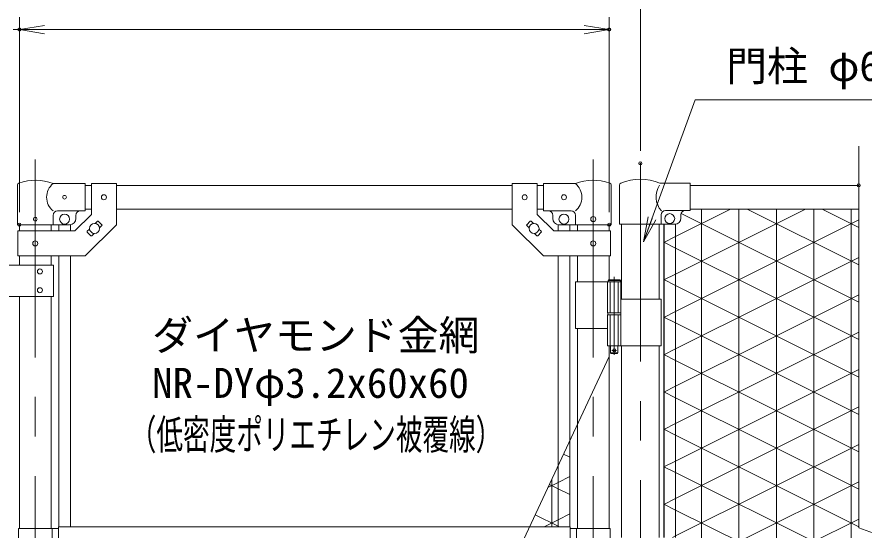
# Model space of a CAD drawing. Units: millimetres at full size; details may follow other scales. Extents: x -4200 to 4200, y -2970 to 2970.
# Drawn here: x 1243 to 2600, y 109 to 931 of the extents above; entities that cross this region are included whole.
import ezdxf
from ezdxf.enums import TextEntityAlignment as Align

# ---------------------------------------------------------------- set-up
doc = ezdxf.new("R2010")
doc.units = ezdxf.units.MM
doc.header["$LTSCALE"] = 10
doc.header["$PDMODE"] = 32
doc.header["$PDSIZE"] = 5
doc.linetypes.add('DASHED', pattern=[7.5, 6, -1.5])
doc.linetypes.add('USER1', pattern=[50.8, 31.75, -6.35, 6.35, -6.35])
for name, color, linetype, lineweight in [('0-2_D-BMK', 2, 'USER1', 13), ('0-3_D-STR1', 1, 'Continuous', 18), ('0-4_D-STR3', 3, 'Continuous', 13), ('0-5_0', 7, 'Continuous', 18), ('0-9_D-STR-DIM', 7, 'Continuous', 13), ('0-A_Defpoints', 253, 'Continuous', 18), ('0-B_D-STR-TXT', 7, 'Continuous', 13)]:
    doc.layers.add(name, color=color, linetype=linetype, lineweight=lineweight)
doc.styles.add('ＭＳ ゴシック', font='')
doc.styles.get('ＭＳ ゴシック').set_extended_font_data('MS Gothic')

# ---------------------------------------------------------------- blocks, each defined once
blk = doc.blocks.new('_Open')
at = {"layer": '0-5_0'}
blk.add_line((-10, 1.667), (0, 0), dxfattribs=at)
blk.add_lwpolyline([(-10, -1.667), (0, 0), (-10, 0)], dxfattribs=at)

msp = doc.modelspace()

# ---------------------------------------------------------------- linework, layer by layer
at = {"layer": '0-2_D-BMK'}
for p, q in [((1272.39, 702.99), (1272.39, -535.4)), ((2166.59, 702.99), (2166.59, -535.4)), ((2241.99, 696.5), (2241.99, -799.32)), ((2200.15, 514.68), (2200.15, 389.79)), ((2196.52, 396.76), (2203.78, 396.76))]:
    msp.add_line(p, q, dxfattribs=at)
at = {"layer": '0-3_D-STR1'}
for p, q in [((1362.39, 661.26), (1352.39, 661.26)), ((2036.59, 661.26), (1402.39, 661.26)), ((2086.59, 661.26), (2076.59, 661.26)), ((2321.99, 661.26), (2591.99, 661.26)), ((1362.39, 623.26), (1352.39, 623.26)), ((2036.59, 623.26), (1402.39, 623.26)), ((2086.59, 623.26), (2076.59, 623.26)), ((2321.99, 623.26), (2591.99, 623.26)), ((1246.99, 598.26), (1246.99, 588.21)), ((1297.79, 598.26), (1297.79, 588.21)), ((2141.19, 598.26), (2141.19, 588.21)), ((2191.99, 598.26), (2191.99, 588.21)), ((2211.74, 598.96), (2211.74, 478.76)), ((2272.24, 598.96), (2272.24, 478.76)), ((1246.99, 548.21), (1246.99, 533.21)), ((1297.79, 548.21), (1297.79, 533.21)), ((2141.19, 548.21), (2141.19, 506.76)), ((2191.99, 548.21), (2191.99, 509.76)), ((1246.99, 483.21), (1246.99, 111.26)), ((1297.79, 483.21), (1297.79, 111.26)), ((2141.19, 431.76), (2141.19, 111.26)), ((2191.99, 403.76), (2191.99, 111.26)), ((2211.74, 403.76), (2211.74, 96.76)), ((2272.24, 403.76), (2272.24, 96.76))]:
    msp.add_line(p, q, dxfattribs=at)
at = {"layer": '0-4_D-STR3'}
for p, q in [((1243.84, 598.26), (1243.84, 661.95)), ((1352.39, 664.26), (1300.94, 664.26)), ((1352.39, 664.26), (1352.39, 620.26)), ((1362.39, 664.46), (1362.39, 614.78)), ((1362.39, 664.46), (1402.39, 664.46)), ((1402.39, 664.46), (1402.39, 598.21)), ((2036.59, 664.46), (2036.59, 598.21)), ((2076.59, 664.46), (2036.59, 664.46)), ((2076.59, 664.46), (2076.59, 614.78)), ((2086.59, 664.26), (2138.04, 664.26)), ((2086.59, 664.26), (2086.59, 620.26)), ((2195.14, 598.26), (2195.14, 661.95)), ((2208.59, 661.81), (2208.59, 598.96)), ((2273.12, 664.96), (2321.99, 664.96)), ((2321.99, 620.96), (2321.99, 664.96)), ((1300.94, 598.26), (1300.94, 613.26)), ((1352.39, 620.26), (1307.94, 620.26)), ((1335.82, 588.21), (1362.39, 614.78)), ((1337.39, 613.26), (1337.39, 608.26)), ((2103.16, 588.21), (2076.59, 614.78)), ((2086.59, 620.26), (2131.04, 620.26)), ((2101.59, 613.26), (2101.59, 608.26)), ((2138.04, 598.26), (2138.04, 613.26)), ((2275.39, 613.96), (2275.39, 598.96)), ((2282.39, 620.96), (2321.99, 620.96)), ((2306.99, 608.96), (2306.99, 613.96)), ((1243.84, 598.26), (1300.94, 598.26)), ((1300.94, 598.26), (1327.39, 598.26)), ((1309.89, 598.26), (1309.89, 588.21)), ((1328.89, 598.26), (1328.89, 588.21)), ((1368.27, 600.16), (1371.99, 603.88)), ((1373.4, 603.88), (1379.06, 598.22)), ((2065.58, 603.88), (2059.92, 598.22)), ((2070.71, 600.16), (2067, 603.88)), ((2110.09, 598.26), (2110.09, 588.21)), ((2138.04, 598.26), (2111.59, 598.26)), ((2129.09, 598.26), (2129.09, 588.21)), ((2195.14, 598.26), (2138.04, 598.26)), ((2208.59, 598.96), (2296.99, 598.96)), ((2279.49, 598.96), (2279.49, 96.76)), ((2298.49, 598.96), (2298.49, 96.76)), ((1244.69, 588.21), (1335.82, 588.21)), ((1244.69, 588.21), (1244.69, 548.21)), ((1355.72, 587.61), (1359.44, 591.33)), ((1355.72, 586.2), (1361.38, 580.54)), ((1362.8, 580.54), (1366.51, 584.26)), ((1375.34, 593.09), (1379.06, 596.8)), ((2063.64, 593.09), (2059.92, 596.8)), ((2076.19, 580.54), (2072.47, 584.26)), ((2083.26, 586.2), (2077.6, 580.54)), ((2083.26, 587.61), (2079.54, 591.33)), ((2194.29, 588.21), (2103.16, 588.21)), ((2194.29, 588.21), (2194.29, 548.21)), ((1309.89, 548.21), (1309.89, 113.76)), ((1328.89, 548.21), (1328.89, 113.76)), ((2110.09, 548.21), (2110.09, 113.76)), ((2129.09, 548.21), (2129.09, 113.76)), ((1301.39, 533.21), (1181.39, 533.21)), ((1301.39, 533.21), (1301.39, 483.21)), ((2138.04, 506.76), (2138.04, 431.76)), ((2138.04, 506.76), (2210.95, 506.76)), ((2189.35, 506.76), (2189.35, 456.76)), ((2210.15, 508.76), (2190.15, 508.76)), ((2191.15, 509.76), (2209.15, 509.76)), ((2210.15, 508.76), (2209.15, 509.76)), ((2210.15, 508.76), (2210.15, 506.76)), ((2210.95, 506.76), (2210.95, 456.76)), ((1301.39, 483.21), (1181.39, 483.21)), ((2210.95, 478.76), (2275.29, 478.76)), ((2275.29, 478.76), (2275.29, 403.76)), ((2189.35, 456.76), (2210.95, 456.76)), ((2189.35, 453.76), (2210.95, 453.76)), ((2189.35, 453.76), (2189.35, 403.76)), ((2189.65, 456.76), (2189.65, 453.76)), ((2189.65, 453.76), (2210.65, 453.76)), ((2210.65, 456.76), (2210.65, 453.76)), ((2210.95, 453.76), (2210.95, 403.76)), ((2138.04, 431.76), (2189.24, 431.76)), ((2189.35, 403.76), (2275.29, 403.76)), ((2194.15, 403.76), (2194.15, 392.76)), ((2195.15, 391.76), (2194.15, 392.76)), ((2195.15, 391.76), (2205.15, 391.76)), ((2205.15, 391.76), (2206.15, 392.76)), ((1245.39, 111.26), (1245.39, 92.76)), ((1245.39, 111.26), (1309.49, 111.26)), ((1299.39, 111.26), (1299.39, 92.76)), ((1309.49, 113.76), (2129.49, 113.76)), ((1309.49, 92.76), (1309.49, 113.76)), ((2129.49, 58.76), (2129.49, 113.76)), ((2193.59, 111.26), (2129.49, 111.26)), ((2139.59, 111.26), (2139.59, 61.26)), ((2193.59, 111.26), (2193.59, 61.26))]:
    msp.add_line(p, q, dxfattribs=at)
at = {"layer": '0-4_D-STR3', "linetype": 'DASHED'}
for p, q in [((2193.85, 506.76), (2193.85, 456.76)), ((2206.45, 506.76), (2206.45, 456.76)), ((2193.85, 453.76), (2193.85, 403.76)), ((2206.45, 453.76), (2206.45, 403.76))]:
    msp.add_line(p, q, dxfattribs=at)
at = {"layer": '0-4_D-STR3'}
for points in [[(1244.69, 548.21), (1352.39, 548.21), (1402.39, 598.21)], [(2194.29, 548.21), (2086.59, 548.21), (2036.59, 598.21)], [(2191.15, 509.76), (2190.15, 508.76), (2190.15, 506.76)], [(2206.15, 403.76), (2206.15, 392.76), (2194.15, 392.76)]]:
    msp.add_lwpolyline(points, dxfattribs=at)
for centre, radius in [((1319.39, 642.26), 3), ((1382.39, 642.21), 4), ((2056.59, 642.21), 4), ((2119.59, 642.26), 4), ((1319.39, 607.26), 8), ((2119.59, 607.26), 8), ((2166.59, 607.26), 4), ((2288.99, 607.96), 8), ((1272.39, 607.26), 3), ((1367.39, 592.21), 8), ((2071.59, 592.21), 8), ((1272.39, 568.21), 4), ((2166.59, 568.21), 4), ((1279.9, 523.21), 4), ((1279.9, 493.21), 4), ((2200.15, 396.76), 2.5)]:
    msp.add_circle(centre, radius, dxfattribs=at)
for centre, radius, start, end in [((1272.39, 589.53), 80, 69.0916, 109.22051), ((2166.59, 589.53), 80, 70.77949, 110.9084), ((2241.99, 591.26), 80, 67.09875, 113.10629), ((1247.14, 661.95), 3.3, 109.22051, 180), ((1319.14, 642.26), 28.55, 129.59418, 230.40582), ((2119.85, 642.26), 28.55, 309.59418, 50.40582), ((2191.84, 661.95), 3.3, 0, 70.77949), ((2211.89, 661.81), 3.3, 113.10629, 180), ((2300.52, 643.01), 33.4, 146.35914, 222.2959), ((1307.94, 613.26), 7, 90, 180), ((1344.39, 613.26), 7, 90, 180), ((2094.59, 613.26), 7, 0, 90), ((2131.04, 613.26), 7, 0, 90), ((2282.39, 613.96), 7, 90, 180), ((2313.99, 613.96), 7, 90, 180), ((1327.39, 608.26), 10, 270, 0), ((1372.69, 603.17), 1, 45, 135), ((1378.35, 597.51), 1, 315, 45), ((2060.63, 597.51), 1, 135, 225), ((2066.29, 603.17), 1, 45, 135), ((2111.59, 608.26), 10, 180, 270), ((2296.99, 608.96), 10, 270, 0), ((1356.43, 586.91), 1, 135, 225), ((2082.55, 586.91), 1, 315, 45), ((1362.09, 581.25), 1, 225, 315), ((2076.89, 581.25), 1, 225, 315)]:
    msp.add_arc(centre, radius, start, end, dxfattribs=at)
at = {"layer": '0-5_0'}
for p, q in [((2298.49, 579.16), (2386.69, 623.26)), ((2298.49, 519.16), (2506.69, 623.26)), ((2591.99, 473.88), (2307.37, 616.19)), ((2340, 86.26), (2340, 623.26)), ((2400, 86.26), (2400, 623.26)), ((2591.99, 533.88), (2413.23, 623.26)), ((2460, 86.26), (2460, 623.26)), ((2520, 86.26), (2520, 623.26)), ((2591.99, 593.88), (2533.23, 623.26)), ((2280, 96.76), (2280, 598.96)), ((2298.49, 459.16), (2591.99, 605.91)), ((2279.49, 569.66), (2298.49, 579.16)), ((2298.49, 560.63), (2279.49, 570.13)), ((2591.99, 413.88), (2298.49, 560.63)), ((2298.49, 399.16), (2591.99, 545.91)), ((2279.49, 509.66), (2298.49, 519.16)), ((2298.49, 500.63), (2279.49, 510.13)), ((2591.99, 353.88), (2298.49, 500.63)), ((2298.49, 339.16), (2591.99, 485.91)), ((2279.49, 449.66), (2298.49, 459.16)), ((2298.49, 440.63), (2279.49, 450.13)), ((2591.99, 293.88), (2298.49, 440.63)), ((2298.49, 279.16), (2591.99, 425.91)), ((2279.49, 389.66), (2298.49, 399.16)), ((2298.49, 380.63), (2279.49, 390.13)), ((2591.99, 233.88), (2298.49, 380.63)), ((2298.49, 219.16), (2591.99, 365.91)), ((2279.49, 329.66), (2298.49, 339.16)), ((2298.49, 320.63), (2279.49, 330.13)), ((2591.99, 173.88), (2298.49, 320.63)), ((2298.49, 159.16), (2591.99, 305.91)), ((2279.49, 269.66), (2298.49, 279.16)), ((2129.09, 225.33), (2118.94, 230.4)), ((2279.49, 209.66), (2298.49, 219.16)), ((2298.49, 200.63), (2279.49, 210.13)), ((2527.23, 86.26), (2298.49, 200.63)), ((2100, 113.76), (2100, 189.79)), ((2392.69, 86.26), (2591.99, 185.91)), ((2279.49, 149.66), (2298.49, 159.16)), ((2298.49, 140.63), (2279.49, 150.13)), ((2407.23, 86.26), (2298.49, 140.63)), ((2512.69, 86.26), (2591.99, 125.91))]:
    msp.add_line(p, q, dxfattribs=at)
for points in [[(2580, 81.89), (2580, 86.26), (2580, 623.26)], [(2591.99, 113.88), (2298.49, 260.63), (2279.49, 270.13)], [(2293.69, 96.76), (2298.49, 99.16), (2591.99, 245.91)], [(2093.99, 176.91), (2110.09, 184.96), (2129.09, 194.46)], [(2129.09, 165.33), (2110.09, 174.83), (2096.25, 181.75)], [(2112.23, 113.76), (2110.09, 114.83), (2073.56, 133.09)], [(2087.69, 113.76), (2110.09, 124.96), (2129.09, 134.46)]]:
    msp.add_lwpolyline(points, dxfattribs=at)
at = {"layer": '0-9_D-STR-DIM'}
for p, q in [((2241.99, 716.5), (2241.99, 1051.26)), ((1246.99, 618.26), (1246.99, 931.26)), ((1246.99, 618.26), (1246.99, 931.26)), ((2191.99, 618.26), (2191.99, 931.26)), ((1236.99, 911.26), (1246.99, 911.26)), ((1246.99, 911.26), (2191.99, 911.26)), ((1286.99, 911.26), (1326.99, 911.26)), ((2591.99, 111.91), (2591.99, 724.26)), ((2627.23, 99.08), (2591.99, 111.91))]:
    msp.add_line(p, q, dxfattribs=at)
at = {"layer": '0-A_Defpoints'}
msp.add_line((2191.99, 387.07), (1783.59, -488.74), dxfattribs=at)
for p in [(1246.99, 911.26), (2191.99, 911.26), (2241.99, 696.5), (2591.99, 661.26), (1246.99, 598.26), (2191.99, 598.26)]:
    msp.add_point(p, dxfattribs=at)
at = {"layer": '0-B_D-STR-TXT'}
msp.add_lwpolyline([(2862.89, 798.35), (2329.73, 798.35), (2247.8, 572.62)], dxfattribs=at)

# ---------------------------------------------------------------- block references
at = {"layer": '0-9_D-STR-DIM', "xscale": 4, "yscale": 4, "rotation": 180}
msp.add_blockref('_Open', (1246.99, 911.26), dxfattribs=at)
msp.add_blockref('_Open', (1246.99, 911.26), dxfattribs=at)
at = {"layer": '0-9_D-STR-DIM', "xscale": 4, "yscale": 4}
msp.add_blockref('_Open', (2191.99, 911.26), dxfattribs=at)
at = {"layer": '0-B_D-STR-TXT', "xscale": 4, "yscale": 4, "rotation": 250.05227}
msp.add_blockref('_Open', (2247.12, 570.74), dxfattribs=at)

# ---------------------------------------------------------------- texts
at = {"layer": '0-B_D-STR-TXT', "style": 'ＭＳ ゴシック'}
for s, p in [('門柱 φ60.5x2.3', (2379.38, 814.24)), ('ダイヤモンド金網', (1459.59, 382.51)), ('NR-DYφ3.2x60x60', (1459.59, 306.07))]:
    msp.add_text(s, height=48.09, dxfattribs=at).set_placement(p, align=Align.BOTTOM_LEFT)
at = {"layer": '0-B_D-STR-TXT', "style": 'ＭＳ ゴシック', "width": 0.65}
msp.add_text('（低密度ポリエチレン被覆線）', height=48.09, dxfattribs=at).set_placement((1423.86, 223.28), align=Align.BOTTOM_LEFT)

doc.saveas('drawing.dxf')
